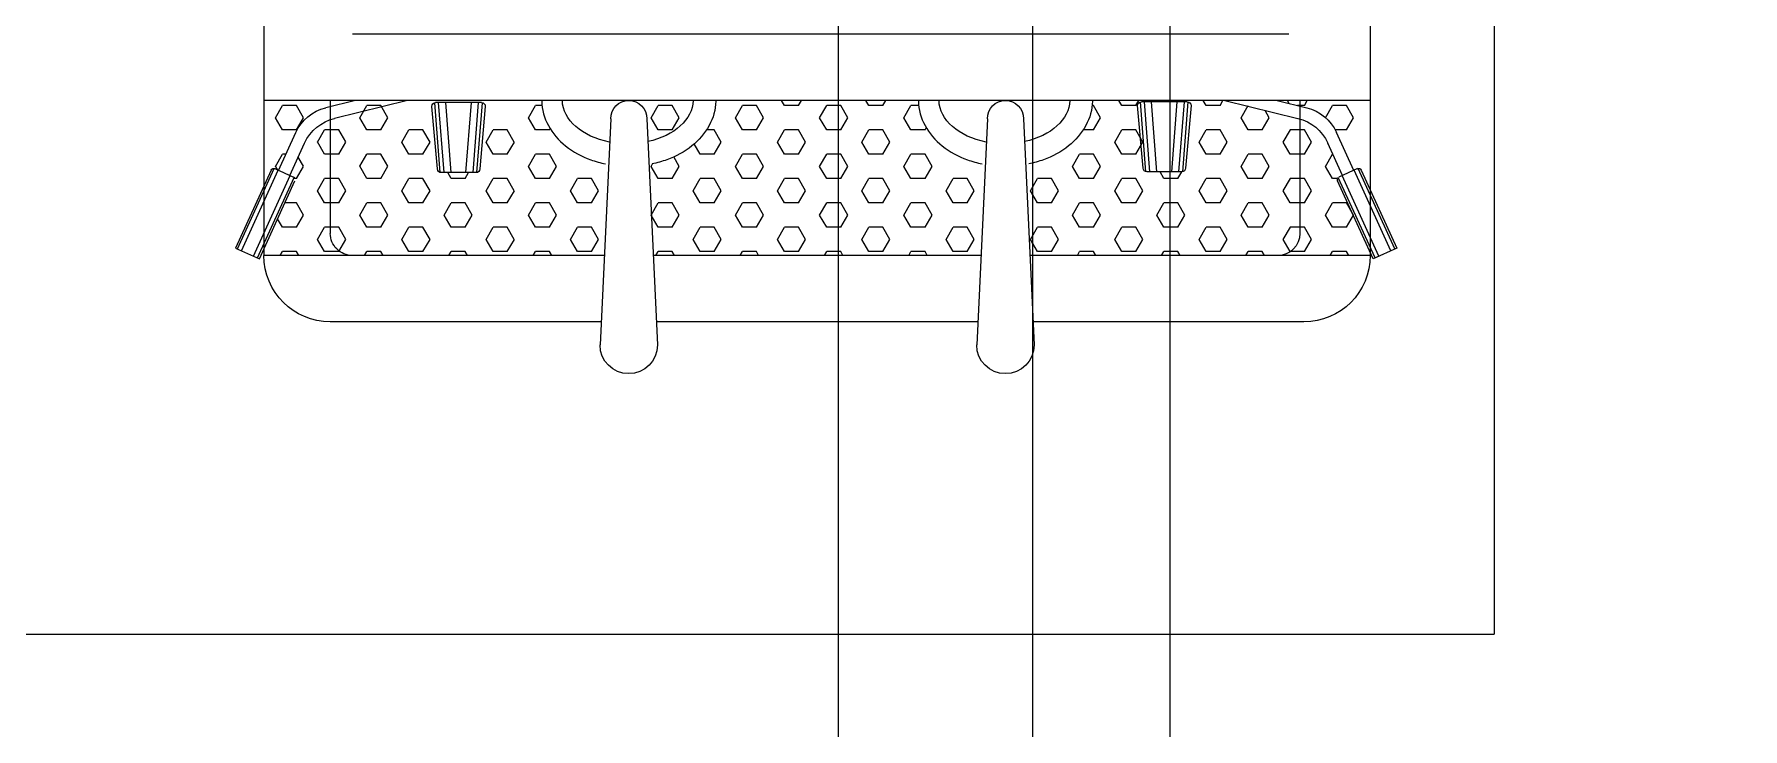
# Model space of a CAD drawing. Header units: millimetres. Extents: x 744843 to 745492, y 2520966 to 2521458.
# Drawn here: x 745403.883 to 745404.655, y 2521105.572 to 2521105.886 of the extents above; entities that cross this region are included whole.
import ezdxf

# ---------------------------------------------------------------- set-up
doc = ezdxf.new("R2010")
doc.units = ezdxf.units.MM
doc.layers.add('A_Ejes', color=8, linetype='Continuous')
doc.layers.add('A_Muebles_Cocina_2a.Etapa', color=230, linetype='Continuous', lineweight=20)
doc.layers.add('A_Muros', color=30, linetype='Continuous', lineweight=20)

# ---------------------------------------------------------------- blocks, each defined once
blk = doc.blocks.new('Cocina_Cafeteria')
at = {"layer": 'A_Muebles_Cocina_2a.Etapa', "color": 8}
for p in [(0, 0.8), (1.42837, 0), (1.42837, 0)]:
    blk.add_line(p, (0, 0), dxfattribs=at)
at = {"layer": 'A_Muebles_Cocina_2a.Etapa'}
for p, q in [((0.05596, 0.63114), (0.05596, 0.17114)), ((0.05596, 0.63114), (0.05596, 0.17114)), ((0.55596, 0.63114), (0.55596, 0.17114)), ((0.55596, 0.63114), (0.55596, 0.17114)), ((0.09273, 0.27114), (0.51596, 0.27114)), ((0.09273, 0.27114), (0.51596, 0.27114)), ((0.05596, 0.24114), (0.55596, 0.24114)), ((0.05596, 0.24114), (0.55596, 0.24114)), ((0.08573, 0.2389), (0.08444, 0.24114)), ((0.08573, 0.2389), (0.08444, 0.24114)), ((0.0981, 0.24114), (0.08469, 0.23787)), ((0.0981, 0.24114), (0.08469, 0.23787)), ((0.0878, 0.24114), (0.0878, 0.18114)), ((0.0878, 0.24114), (0.0878, 0.18114)), ((0.12167, 0.24114), (0.08864, 0.23309)), ((0.12167, 0.24114), (0.08864, 0.23309)), ((0.09261, 0.2398), (0.09338, 0.24114)), ((0.09261, 0.2398), (0.09338, 0.24114)), ((0.12383, 0.2389), (0.12254, 0.24114)), ((0.12383, 0.2389), (0.12254, 0.24114)), ((0.13019, 0.2389), (0.13148, 0.24114)), ((0.13019, 0.2389), (0.13148, 0.24114)), ((0.14072, 0.20897), (0.13822, 0.24051)), ((0.14072, 0.20897), (0.13822, 0.24051)), ((0.13864, 0.24057), (0.15939, 0.24057)), ((0.13864, 0.24057), (0.15939, 0.24057)), ((0.14248, 0.20892), (0.13998, 0.24057)), ((0.14248, 0.20892), (0.13998, 0.24057)), ((0.14568, 0.20892), (0.14318, 0.24057)), ((0.14568, 0.20892), (0.14318, 0.24057)), ((0.15235, 0.20892), (0.15485, 0.24057)), ((0.15235, 0.20892), (0.15485, 0.24057)), ((0.15556, 0.20892), (0.15806, 0.24057)), ((0.15556, 0.20892), (0.15806, 0.24057)), ((0.15732, 0.20892), (0.15982, 0.24051)), ((0.15732, 0.20892), (0.15982, 0.24051)), ((0.16193, 0.2389), (0.16063, 0.24115)), ((0.16193, 0.2389), (0.16063, 0.24115)), ((0.16828, 0.2389), (0.16958, 0.24115)), ((0.16828, 0.2389), (0.16958, 0.24115)), ((0.27622, 0.2389), (0.27493, 0.24114)), ((0.27622, 0.2389), (0.27493, 0.24114)), ((0.28258, 0.2389), (0.28387, 0.24114)), ((0.28258, 0.2389), (0.28387, 0.24114)), ((0.31433, 0.2389), (0.31303, 0.24114)), ((0.31433, 0.2389), (0.31303, 0.24114)), ((0.32068, 0.2389), (0.32198, 0.24114)), ((0.32068, 0.2389), (0.32198, 0.24114)), ((0.45968, 0.20862), (0.45718, 0.24017)), ((0.45968, 0.20862), (0.45718, 0.24017)), ((0.4576, 0.24022), (0.47835, 0.24022)), ((0.4576, 0.24022), (0.47835, 0.24022)), ((0.46143, 0.20857), (0.45893, 0.24022)), ((0.46143, 0.20857), (0.45893, 0.24022)), ((0.46464, 0.20857), (0.46214, 0.24022)), ((0.46464, 0.20857), (0.46214, 0.24022)), ((0.47131, 0.20857), (0.47381, 0.24022)), ((0.47131, 0.20857), (0.47381, 0.24022)), ((0.47452, 0.20857), (0.47702, 0.24022)), ((0.47452, 0.20857), (0.47702, 0.24022)), ((0.47628, 0.20857), (0.47878, 0.24017)), ((0.47628, 0.20857), (0.47878, 0.24017)), ((0.49107, 0.24114), (0.5241, 0.23309)), ((0.49107, 0.24114), (0.5241, 0.23309)), ((0.51464, 0.24114), (0.52805, 0.23787)), ((0.51464, 0.24114), (0.52805, 0.23787)), ((0.52596, 0.24114), (0.52596, 0.18114)), ((0.52596, 0.24114), (0.52596, 0.18114)), ((0.06351, 0.2334), (0.06669, 0.2389)), ((0.06351, 0.2334), (0.06669, 0.2389)), ((0.06668, 0.2279), (0.06351, 0.2334)), ((0.06668, 0.2279), (0.06351, 0.2334)), ((0.06669, 0.2389), (0.07304, 0.2389)), ((0.06669, 0.2389), (0.07304, 0.2389)), ((0.07621, 0.2334), (0.07303, 0.2389)), ((0.07621, 0.2334), (0.07303, 0.2389)), ((0.08574, 0.2389), (0.08889, 0.2389)), ((0.08574, 0.2389), (0.08889, 0.2389)), ((0.10161, 0.2334), (0.10353, 0.23672)), ((0.10161, 0.2334), (0.10353, 0.23672)), ((0.10478, 0.2279), (0.10161, 0.2334)), ((0.10478, 0.2279), (0.10161, 0.2334)), ((0.11431, 0.2334), (0.11113, 0.2389)), ((0.11431, 0.2334), (0.11113, 0.2389)), ((0.11114, 0.2279), (0.11431, 0.2334)), ((0.11114, 0.2279), (0.11431, 0.2334)), ((0.12384, 0.2389), (0.13019, 0.2389)), ((0.12384, 0.2389), (0.13019, 0.2389)), ((0.13694, 0.23887), (0.13944, 0.21062)), ((0.13694, 0.23887), (0.13944, 0.21062)), ((0.1586, 0.21062), (0.1611, 0.23887)), ((0.1586, 0.21062), (0.1611, 0.23887)), ((0.16193, 0.2389), (0.16828, 0.2389)), ((0.16193, 0.2389), (0.16828, 0.2389)), ((0.17781, 0.2334), (0.18098, 0.2389)), ((0.17781, 0.2334), (0.18098, 0.2389)), ((0.18098, 0.2279), (0.17781, 0.2334)), ((0.18098, 0.2279), (0.17781, 0.2334)), ((0.18098, 0.2389), (0.18163, 0.2389)), ((0.18098, 0.2389), (0.18163, 0.2389)), ((0.21266, 0.23296), (0.20786, 0.1307)), ((0.21266, 0.23296), (0.20786, 0.1307)), ((0.22902, 0.23296), (0.23382, 0.1307)), ((0.22902, 0.23296), (0.23382, 0.1307)), ((0.26005, 0.23889), (0.26353, 0.23889)), ((0.26005, 0.23889), (0.26353, 0.23889)), ((0.2667, 0.2334), (0.26353, 0.2389)), ((0.2667, 0.2334), (0.26353, 0.2389)), ((0.26353, 0.2279), (0.2667, 0.2334)), ((0.26353, 0.2279), (0.2667, 0.2334)), ((0.27623, 0.2389), (0.28258, 0.2389)), ((0.27623, 0.2389), (0.28258, 0.2389)), ((0.29211, 0.2334), (0.29528, 0.2389)), ((0.29211, 0.2334), (0.29528, 0.2389)), ((0.29528, 0.2279), (0.29211, 0.2334)), ((0.29528, 0.2279), (0.29211, 0.2334)), ((0.29528, 0.23889), (0.30163, 0.23889)), ((0.29528, 0.23889), (0.30163, 0.23889)), ((0.30481, 0.2334), (0.30163, 0.23889)), ((0.30481, 0.2334), (0.30163, 0.23889)), ((0.30163, 0.2279), (0.30481, 0.2334)), ((0.30163, 0.2279), (0.30481, 0.2334)), ((0.31433, 0.23889), (0.32068, 0.23889)), ((0.31433, 0.23889), (0.32068, 0.23889)), ((0.33021, 0.23339), (0.33339, 0.23889)), ((0.33021, 0.23339), (0.33339, 0.23889)), ((0.33338, 0.22789), (0.33021, 0.23339)), ((0.33338, 0.22789), (0.33021, 0.23339)), ((0.33339, 0.23889), (0.33974, 0.23889)), ((0.33339, 0.23889), (0.33974, 0.23889)), ((0.34291, 0.23339), (0.33973, 0.23889)), ((0.34291, 0.23339), (0.33973, 0.23889)), ((0.33974, 0.22789), (0.34291, 0.23339)), ((0.33974, 0.22789), (0.34291, 0.23339)), ((0.37149, 0.2279), (0.36831, 0.2334)), ((0.37149, 0.2279), (0.36831, 0.2334)), ((0.36832, 0.2334), (0.37149, 0.2389)), ((0.36832, 0.2334), (0.37149, 0.2389)), ((0.37149, 0.2389), (0.37784, 0.2389)), ((0.37149, 0.2389), (0.37784, 0.2389)), ((0.38101, 0.2334), (0.37784, 0.2389)), ((0.38101, 0.2334), (0.37784, 0.2389)), ((0.37784, 0.2279), (0.38102, 0.2334)), ((0.37784, 0.2279), (0.38102, 0.2334)), ((0.38289, 0.23296), (0.37809, 0.1307)), ((0.38289, 0.23296), (0.37809, 0.1307)), ((0.39925, 0.23296), (0.40405, 0.1307)), ((0.39925, 0.23296), (0.40405, 0.1307)), ((0.43028, 0.23891), (0.43327, 0.23891)), ((0.43028, 0.23891), (0.43327, 0.23891)), ((0.43644, 0.23341), (0.43327, 0.23891)), ((0.43644, 0.23341), (0.43327, 0.23891)), ((0.43327, 0.22791), (0.43644, 0.23341)), ((0.43327, 0.22791), (0.43644, 0.23341)), ((0.4559, 0.23852), (0.4584, 0.21027)), ((0.4559, 0.23852), (0.4584, 0.21027)), ((0.47755, 0.21027), (0.48005, 0.23852)), ((0.47755, 0.21027), (0.48005, 0.23852)), ((0.49995, 0.23341), (0.50312, 0.23891)), ((0.49995, 0.23341), (0.50312, 0.23891)), ((0.50312, 0.22791), (0.49995, 0.23341)), ((0.50312, 0.22791), (0.49995, 0.23341)), ((0.50312, 0.23891), (0.50947, 0.23891)), ((0.50312, 0.23891), (0.50947, 0.23891)), ((0.51265, 0.23341), (0.50947, 0.23891)), ((0.51265, 0.23341), (0.50947, 0.23891)), ((0.50947, 0.22792), (0.51265, 0.23341)), ((0.50947, 0.22792), (0.51265, 0.23341)), ((0.54122, 0.22791), (0.53804, 0.23341)), ((0.54122, 0.22791), (0.53804, 0.23341)), ((0.53805, 0.23341), (0.54122, 0.23891)), ((0.53805, 0.23341), (0.54122, 0.23891)), ((0.54122, 0.23891), (0.54757, 0.23891)), ((0.54122, 0.23891), (0.54757, 0.23891)), ((0.55074, 0.23341), (0.54757, 0.23891)), ((0.55074, 0.23341), (0.54757, 0.23891)), ((0.54757, 0.22791), (0.55075, 0.23341)), ((0.54757, 0.22791), (0.55075, 0.23341)), ((0.06341, 0.2096), (0.07123, 0.22674)), ((0.06341, 0.2096), (0.07123, 0.22674)), ((0.06669, 0.2279), (0.0718, 0.2279)), ((0.06669, 0.2279), (0.0718, 0.2279)), ((0.08256, 0.2224), (0.08574, 0.2279)), ((0.08256, 0.2224), (0.08574, 0.2279)), ((0.08574, 0.2279), (0.09209, 0.2279)), ((0.08574, 0.2279), (0.09209, 0.2279)), ((0.09526, 0.2224), (0.09208, 0.2279)), ((0.09526, 0.2224), (0.09208, 0.2279)), ((0.10479, 0.2279), (0.11114, 0.2279)), ((0.10479, 0.2279), (0.11114, 0.2279)), ((0.12066, 0.2224), (0.12384, 0.2279)), ((0.12066, 0.2224), (0.12384, 0.2279)), ((0.12384, 0.2279), (0.13019, 0.2279)), ((0.12384, 0.2279), (0.13019, 0.2279)), ((0.13336, 0.2224), (0.13018, 0.2279)), ((0.13336, 0.2224), (0.13018, 0.2279)), ((0.15876, 0.2224), (0.16193, 0.2279)), ((0.15876, 0.2224), (0.16193, 0.2279)), ((0.16193, 0.2279), (0.16828, 0.2279)), ((0.16193, 0.2279), (0.16828, 0.2279)), ((0.17146, 0.2224), (0.16828, 0.2279)), ((0.17146, 0.2224), (0.16828, 0.2279)), ((0.18098, 0.2279), (0.18569, 0.2279)), ((0.18098, 0.2279), (0.18569, 0.2279)), ((0.25718, 0.2279), (0.25661, 0.22888)), ((0.25718, 0.2279), (0.25661, 0.22888)), ((0.25718, 0.2279), (0.26353, 0.2279)), ((0.25718, 0.2279), (0.26353, 0.2279)), ((0.27306, 0.2224), (0.27623, 0.2279)), ((0.27306, 0.2224), (0.27623, 0.2279)), ((0.27623, 0.2279), (0.28258, 0.2279)), ((0.27623, 0.2279), (0.28258, 0.2279)), ((0.28575, 0.2224), (0.28258, 0.2279)), ((0.28575, 0.2224), (0.28258, 0.2279)), ((0.29528, 0.22789), (0.30163, 0.22789)), ((0.29528, 0.22789), (0.30163, 0.22789)), ((0.31116, 0.2224), (0.31434, 0.2279)), ((0.31116, 0.2224), (0.31434, 0.2279)), ((0.31434, 0.22789), (0.32069, 0.22789)), ((0.31434, 0.22789), (0.32069, 0.22789)), ((0.32386, 0.2224), (0.32068, 0.2279)), ((0.32386, 0.2224), (0.32068, 0.2279)), ((0.33339, 0.22789), (0.33974, 0.22789)), ((0.33339, 0.22789), (0.33974, 0.22789)), ((0.34927, 0.2224), (0.35244, 0.2279)), ((0.34927, 0.2224), (0.35244, 0.2279)), ((0.35244, 0.22789), (0.35592, 0.22789)), ((0.35244, 0.22789), (0.35592, 0.22789)), ((0.37149, 0.2279), (0.37784, 0.2279)), ((0.37149, 0.2279), (0.37784, 0.2279)), ((0.42692, 0.22791), (0.42659, 0.22848)), ((0.42692, 0.22791), (0.42659, 0.22848)), ((0.42692, 0.22791), (0.43327, 0.22791)), ((0.42692, 0.22791), (0.43327, 0.22791)), ((0.4428, 0.22241), (0.44597, 0.22791)), ((0.4428, 0.22241), (0.44597, 0.22791)), ((0.44597, 0.22791), (0.45232, 0.22791)), ((0.44597, 0.22791), (0.45232, 0.22791)), ((0.45549, 0.22241), (0.45232, 0.22791)), ((0.45549, 0.22241), (0.45232, 0.22791)), ((0.4809, 0.22241), (0.48407, 0.22791)), ((0.4809, 0.22241), (0.48407, 0.22791)), ((0.48407, 0.22791), (0.49042, 0.22791)), ((0.48407, 0.22791), (0.49042, 0.22791)), ((0.49359, 0.22241), (0.49042, 0.22791)), ((0.49359, 0.22241), (0.49042, 0.22791)), ((0.50312, 0.22791), (0.50947, 0.22791)), ((0.50312, 0.22791), (0.50947, 0.22791)), ((0.519, 0.22242), (0.52217, 0.22792)), ((0.519, 0.22242), (0.52217, 0.22792)), ((0.52217, 0.22791), (0.52852, 0.22791)), ((0.52217, 0.22791), (0.52852, 0.22791)), ((0.5317, 0.22241), (0.52852, 0.22791)), ((0.5317, 0.22241), (0.52852, 0.22791)), ((0.54122, 0.22791), (0.54757, 0.22791)), ((0.54122, 0.22791), (0.54757, 0.22791)), ((0.54933, 0.2096), (0.54151, 0.22674)), ((0.54933, 0.2096), (0.54151, 0.22674)), ((0.0685, 0.20728), (0.07519, 0.22195)), ((0.0685, 0.20728), (0.07519, 0.22195)), ((0.07621, 0.2114), (0.07303, 0.2169)), ((0.07621, 0.2114), (0.07303, 0.2169)), ((0.08573, 0.2169), (0.08256, 0.2224)), ((0.08573, 0.2169), (0.08256, 0.2224)), ((0.08574, 0.2169), (0.09209, 0.2169)), ((0.08574, 0.2169), (0.09209, 0.2169)), ((0.09209, 0.2169), (0.09526, 0.2224)), ((0.09209, 0.2169), (0.09526, 0.2224)), ((0.10161, 0.2114), (0.10479, 0.2169)), ((0.10161, 0.2114), (0.10479, 0.2169)), ((0.10479, 0.2169), (0.11114, 0.2169)), ((0.10479, 0.2169), (0.11114, 0.2169)), ((0.11431, 0.2114), (0.11113, 0.2169)), ((0.11431, 0.2114), (0.11113, 0.2169)), ((0.12383, 0.2169), (0.12066, 0.2224)), ((0.12383, 0.2169), (0.12066, 0.2224)), ((0.12384, 0.2169), (0.13019, 0.2169)), ((0.12384, 0.2169), (0.13019, 0.2169)), ((0.13019, 0.2169), (0.13336, 0.2224)), ((0.13019, 0.2169), (0.13336, 0.2224)), ((0.16193, 0.2169), (0.15876, 0.2224)), ((0.16193, 0.2169), (0.15876, 0.2224)), ((0.16193, 0.2169), (0.16828, 0.2169)), ((0.16193, 0.2169), (0.16828, 0.2169)), ((0.16828, 0.2169), (0.17146, 0.2224)), ((0.16828, 0.2169), (0.17146, 0.2224)), ((0.17781, 0.2114), (0.18098, 0.2169)), ((0.17781, 0.2114), (0.18098, 0.2169)), ((0.18099, 0.2169), (0.18734, 0.2169)), ((0.18099, 0.2169), (0.18734, 0.2169)), ((0.19051, 0.2114), (0.18733, 0.2169)), ((0.19051, 0.2114), (0.18733, 0.2169)), ((0.25401, 0.2114), (0.25719, 0.2169)), ((0.25401, 0.2114), (0.25719, 0.2169)), ((0.25718, 0.2169), (0.26353, 0.2169)), ((0.25718, 0.2169), (0.26353, 0.2169)), ((0.26671, 0.2114), (0.26353, 0.2169)), ((0.26671, 0.2114), (0.26353, 0.2169)), ((0.27623, 0.2169), (0.27305, 0.2224)), ((0.27623, 0.2169), (0.27305, 0.2224)), ((0.27623, 0.2169), (0.28258, 0.2169)), ((0.27623, 0.2169), (0.28258, 0.2169)), ((0.28258, 0.2169), (0.28576, 0.2224)), ((0.28258, 0.2169), (0.28576, 0.2224)), ((0.29211, 0.2114), (0.29528, 0.2169)), ((0.29211, 0.2114), (0.29528, 0.2169)), ((0.29528, 0.2169), (0.30163, 0.2169)), ((0.29528, 0.2169), (0.30163, 0.2169)), ((0.30481, 0.2114), (0.30163, 0.2169)), ((0.30481, 0.2114), (0.30163, 0.2169)), ((0.31433, 0.2169), (0.31116, 0.2224)), ((0.31433, 0.2169), (0.31116, 0.2224)), ((0.31434, 0.2169), (0.32069, 0.2169)), ((0.31434, 0.2169), (0.32069, 0.2169)), ((0.32069, 0.2169), (0.32386, 0.2224)), ((0.32069, 0.2169), (0.32386, 0.2224)), ((0.33021, 0.2114), (0.33339, 0.2169)), ((0.33021, 0.2114), (0.33339, 0.2169)), ((0.33339, 0.21689), (0.33974, 0.21689)), ((0.33339, 0.21689), (0.33974, 0.21689)), ((0.34291, 0.2114), (0.33973, 0.21689)), ((0.34291, 0.2114), (0.33973, 0.21689)), ((0.35244, 0.2169), (0.34926, 0.2224)), ((0.35244, 0.2169), (0.34926, 0.2224)), ((0.35244, 0.2169), (0.35879, 0.2169)), ((0.35244, 0.2169), (0.35879, 0.2169)), ((0.35879, 0.2169), (0.36148, 0.22156)), ((0.35879, 0.2169), (0.36148, 0.22156)), ((0.42374, 0.21141), (0.42692, 0.21691)), ((0.42374, 0.21141), (0.42692, 0.21691)), ((0.42692, 0.21691), (0.43327, 0.21691)), ((0.42692, 0.21691), (0.43327, 0.21691)), ((0.43644, 0.21141), (0.43327, 0.21691)), ((0.43644, 0.21141), (0.43327, 0.21691)), ((0.44597, 0.21691), (0.44279, 0.22241)), ((0.44597, 0.21691), (0.44279, 0.22241)), ((0.44597, 0.21691), (0.45232, 0.21691)), ((0.44597, 0.21691), (0.45232, 0.21691)), ((0.45232, 0.21692), (0.4555, 0.22241)), ((0.45232, 0.21692), (0.4555, 0.22241)), ((0.48407, 0.21691), (0.48089, 0.22241)), ((0.48407, 0.21691), (0.48089, 0.22241)), ((0.48407, 0.21691), (0.49042, 0.21691)), ((0.48407, 0.21691), (0.49042, 0.21691)), ((0.49042, 0.21692), (0.4936, 0.22241)), ((0.49042, 0.21692), (0.4936, 0.22241)), ((0.49995, 0.21142), (0.50312, 0.21692)), ((0.49995, 0.21142), (0.50312, 0.21692)), ((0.50312, 0.21691), (0.50947, 0.21691)), ((0.50312, 0.21691), (0.50947, 0.21691)), ((0.51265, 0.21142), (0.50947, 0.21692)), ((0.51265, 0.21142), (0.50947, 0.21692)), ((0.52217, 0.21692), (0.519, 0.22241)), ((0.52217, 0.21692), (0.519, 0.22241)), ((0.52217, 0.21691), (0.52852, 0.21691)), ((0.52217, 0.21691), (0.52852, 0.21691)), ((0.52852, 0.21692), (0.5317, 0.22242)), ((0.52852, 0.21692), (0.5317, 0.22242)), ((0.54424, 0.20728), (0.53755, 0.22195)), ((0.54424, 0.20728), (0.53755, 0.22195)), ((0.54599, 0.21691), (0.54757, 0.21691)), ((0.54599, 0.21691), (0.54757, 0.21691)), ((0.55074, 0.21141), (0.54757, 0.21691)), ((0.55074, 0.21141), (0.54757, 0.21691)), ((0.06004, 0.20973), (0.04397, 0.1745)), ((0.06004, 0.20973), (0.04397, 0.1745)), ((0.04488, 0.17409), (0.06147, 0.21045)), ((0.04488, 0.17409), (0.06147, 0.21045)), ((0.04667, 0.17328), (0.06326, 0.20967)), ((0.04667, 0.17328), (0.06326, 0.20967)), ((0.06173, 0.21037), (0.07016, 0.20653)), ((0.06173, 0.21037), (0.07016, 0.20653)), ((0.07304, 0.2059), (0.07621, 0.2114)), ((0.07304, 0.2059), (0.07621, 0.2114)), ((0.10478, 0.2059), (0.10161, 0.2114)), ((0.10478, 0.2059), (0.10161, 0.2114)), ((0.11114, 0.2059), (0.11431, 0.2114)), ((0.11114, 0.2059), (0.11431, 0.2114)), ((0.14288, 0.2059), (0.14114, 0.20892)), ((0.14114, 0.20892), (0.15689, 0.20892)), ((0.14288, 0.2059), (0.14114, 0.20892)), ((0.14114, 0.20892), (0.15689, 0.20892)), ((0.14924, 0.2059), (0.15098, 0.20892)), ((0.14924, 0.2059), (0.15098, 0.20892)), ((0.18098, 0.2059), (0.17781, 0.2114)), ((0.18098, 0.2059), (0.17781, 0.2114)), ((0.18734, 0.2059), (0.19051, 0.2114)), ((0.18734, 0.2059), (0.19051, 0.2114)), ((0.25718, 0.2059), (0.25401, 0.2114)), ((0.25718, 0.2059), (0.25401, 0.2114)), ((0.26354, 0.2059), (0.26671, 0.2114)), ((0.26354, 0.2059), (0.26671, 0.2114)), ((0.29528, 0.2059), (0.29211, 0.2114)), ((0.29528, 0.2059), (0.29211, 0.2114)), ((0.30163, 0.2059), (0.30481, 0.2114)), ((0.30163, 0.2059), (0.30481, 0.2114)), ((0.33338, 0.2059), (0.33021, 0.2114)), ((0.33338, 0.2059), (0.33021, 0.2114)), ((0.33974, 0.2059), (0.34291, 0.2114)), ((0.33974, 0.2059), (0.34291, 0.2114)), ((0.37149, 0.20589), (0.36831, 0.21139)), ((0.37149, 0.20589), (0.36831, 0.21139)), ((0.36832, 0.2114), (0.37078, 0.21566)), ((0.36832, 0.2114), (0.37078, 0.21566)), ((0.37784, 0.2059), (0.38102, 0.2114)), ((0.37784, 0.2059), (0.38102, 0.2114)), ((0.38101, 0.21139), (0.38035, 0.21255)), ((0.38101, 0.21139), (0.38035, 0.21255)), ((0.42692, 0.20591), (0.42374, 0.21141)), ((0.42692, 0.20591), (0.42374, 0.21141)), ((0.43327, 0.20591), (0.43644, 0.21141)), ((0.43327, 0.20591), (0.43644, 0.21141)), ((0.4601, 0.20857), (0.47585, 0.20857)), ((0.4601, 0.20857), (0.47585, 0.20857)), ((0.46502, 0.20591), (0.46348, 0.20857)), ((0.46502, 0.20591), (0.46348, 0.20857)), ((0.47137, 0.20591), (0.4729, 0.20857)), ((0.47137, 0.20591), (0.4729, 0.20857)), ((0.50312, 0.20592), (0.49995, 0.21142)), ((0.50312, 0.20592), (0.49995, 0.21142)), ((0.50947, 0.20592), (0.51265, 0.21142)), ((0.50947, 0.20592), (0.51265, 0.21142)), ((0.54122, 0.20591), (0.53804, 0.21141)), ((0.54122, 0.20591), (0.53804, 0.21141)), ((0.53805, 0.21142), (0.54046, 0.21559)), ((0.53805, 0.21142), (0.54046, 0.21559)), ((0.55101, 0.21037), (0.54259, 0.20653)), ((0.55101, 0.21037), (0.54259, 0.20653)), ((0.56607, 0.17328), (0.54948, 0.20967)), ((0.56607, 0.17328), (0.54948, 0.20967)), ((0.54959, 0.20942), (0.55075, 0.21142)), ((0.54959, 0.20942), (0.55075, 0.21142)), ((0.56786, 0.17409), (0.55127, 0.21045)), ((0.56786, 0.17409), (0.55127, 0.21045)), ((0.5527, 0.20973), (0.56877, 0.1745)), ((0.5527, 0.20973), (0.56877, 0.1745)), ((0.05203, 0.17083), (0.06862, 0.20722)), ((0.05203, 0.17083), (0.06862, 0.20722)), ((0.05381, 0.17002), (0.0704, 0.20638)), ((0.05381, 0.17002), (0.0704, 0.20638)), ((0.05472, 0.1696), (0.07079, 0.20483)), ((0.05472, 0.1696), (0.07079, 0.20483)), ((0.07078, 0.2059), (0.07304, 0.2059)), ((0.07078, 0.2059), (0.07304, 0.2059)), ((0.08256, 0.2004), (0.08574, 0.2059)), ((0.08256, 0.2004), (0.08574, 0.2059)), ((0.08574, 0.2059), (0.09209, 0.2059)), ((0.08574, 0.2059), (0.09209, 0.2059)), ((0.09526, 0.2004), (0.09208, 0.2059)), ((0.09526, 0.2004), (0.09208, 0.2059)), ((0.10479, 0.2059), (0.11114, 0.2059)), ((0.10479, 0.2059), (0.11114, 0.2059)), ((0.12066, 0.2004), (0.12384, 0.2059)), ((0.12066, 0.2004), (0.12384, 0.2059)), ((0.12384, 0.2059), (0.13019, 0.2059)), ((0.12384, 0.2059), (0.13019, 0.2059)), ((0.13336, 0.2004), (0.13018, 0.2059)), ((0.13336, 0.2004), (0.13018, 0.2059)), ((0.14289, 0.2059), (0.14924, 0.2059)), ((0.14289, 0.2059), (0.14924, 0.2059)), ((0.15876, 0.2004), (0.16194, 0.2059)), ((0.15876, 0.2004), (0.16194, 0.2059)), ((0.16194, 0.2059), (0.16829, 0.2059)), ((0.16194, 0.2059), (0.16829, 0.2059)), ((0.17146, 0.2004), (0.16828, 0.2059)), ((0.17146, 0.2004), (0.16828, 0.2059)), ((0.18099, 0.2059), (0.18734, 0.2059)), ((0.18099, 0.2059), (0.18734, 0.2059)), ((0.19686, 0.2004), (0.20004, 0.2059)), ((0.19686, 0.2004), (0.20004, 0.2059)), ((0.20004, 0.2059), (0.20639, 0.2059)), ((0.20004, 0.2059), (0.20639, 0.2059)), ((0.20956, 0.2004), (0.20638, 0.2059)), ((0.20956, 0.2004), (0.20638, 0.2059)), ((0.23496, 0.2004), (0.23814, 0.2059)), ((0.23496, 0.2004), (0.23814, 0.2059)), ((0.23814, 0.2059), (0.24449, 0.2059)), ((0.23814, 0.2059), (0.24449, 0.2059)), ((0.24766, 0.2004), (0.24448, 0.2059)), ((0.24766, 0.2004), (0.24448, 0.2059)), ((0.25719, 0.2059), (0.26354, 0.2059)), ((0.25719, 0.2059), (0.26354, 0.2059)), ((0.27306, 0.2004), (0.27623, 0.2059)), ((0.27306, 0.2004), (0.27623, 0.2059)), ((0.27623, 0.2059), (0.28258, 0.2059)), ((0.27623, 0.2059), (0.28258, 0.2059)), ((0.28576, 0.2004), (0.28258, 0.2059)), ((0.28576, 0.2004), (0.28258, 0.2059)), ((0.29528, 0.2059), (0.30163, 0.2059)), ((0.29528, 0.2059), (0.30163, 0.2059)), ((0.31116, 0.2004), (0.31434, 0.2059)), ((0.31116, 0.2004), (0.31434, 0.2059)), ((0.31434, 0.2059), (0.32069, 0.2059)), ((0.31434, 0.2059), (0.32069, 0.2059)), ((0.32386, 0.2004), (0.32069, 0.2059)), ((0.32386, 0.2004), (0.32069, 0.2059)), ((0.33339, 0.20589), (0.33974, 0.20589)), ((0.33339, 0.20589), (0.33974, 0.20589)), ((0.34927, 0.2004), (0.35244, 0.2059)), ((0.34927, 0.2004), (0.35244, 0.2059)), ((0.35244, 0.2059), (0.35879, 0.2059)), ((0.35244, 0.2059), (0.35879, 0.2059)), ((0.36197, 0.2004), (0.35879, 0.2059)), ((0.36197, 0.2004), (0.35879, 0.2059)), ((0.37149, 0.20589), (0.37784, 0.20589)), ((0.37149, 0.20589), (0.37784, 0.20589)), ((0.40469, 0.20042), (0.40787, 0.20591)), ((0.40469, 0.20042), (0.40787, 0.20591)), ((0.40787, 0.20591), (0.41422, 0.20591)), ((0.40787, 0.20591), (0.41422, 0.20591)), ((0.41739, 0.20041), (0.41422, 0.20591)), ((0.41739, 0.20041), (0.41422, 0.20591)), ((0.42692, 0.20591), (0.43327, 0.20591)), ((0.42692, 0.20591), (0.43327, 0.20591)), ((0.4428, 0.20042), (0.44597, 0.20592)), ((0.4428, 0.20042), (0.44597, 0.20592)), ((0.44597, 0.20591), (0.45232, 0.20591)), ((0.44597, 0.20591), (0.45232, 0.20591)), ((0.45549, 0.20042), (0.45232, 0.20591)), ((0.45549, 0.20042), (0.45232, 0.20591)), ((0.46502, 0.20591), (0.47137, 0.20591)), ((0.46502, 0.20591), (0.47137, 0.20591)), ((0.4809, 0.20042), (0.48407, 0.20592)), ((0.4809, 0.20042), (0.48407, 0.20592)), ((0.48407, 0.20591), (0.49042, 0.20591)), ((0.48407, 0.20591), (0.49042, 0.20591)), ((0.49359, 0.20042), (0.49042, 0.20591)), ((0.49359, 0.20042), (0.49042, 0.20591)), ((0.50312, 0.20592), (0.50947, 0.20592)), ((0.50312, 0.20592), (0.50947, 0.20592)), ((0.519, 0.20042), (0.52217, 0.20592)), ((0.519, 0.20042), (0.52217, 0.20592)), ((0.52217, 0.20592), (0.52852, 0.20592)), ((0.52217, 0.20592), (0.52852, 0.20592)), ((0.5317, 0.20042), (0.52852, 0.20592)), ((0.5317, 0.20042), (0.52852, 0.20592)), ((0.54122, 0.20591), (0.54196, 0.20591)), ((0.54122, 0.20591), (0.54196, 0.20591)), ((0.55802, 0.1696), (0.54195, 0.20483)), ((0.55802, 0.1696), (0.54195, 0.20483)), ((0.55893, 0.17002), (0.54234, 0.20638)), ((0.55893, 0.17002), (0.54234, 0.20638)), ((0.56071, 0.17083), (0.54412, 0.20722)), ((0.56071, 0.17083), (0.54412, 0.20722)), ((0.06351, 0.18941), (0.06669, 0.1949)), ((0.06351, 0.18941), (0.06669, 0.1949)), ((0.06669, 0.1949), (0.07304, 0.1949)), ((0.06669, 0.1949), (0.07304, 0.1949)), ((0.07621, 0.1894), (0.07303, 0.1949)), ((0.07621, 0.1894), (0.07303, 0.1949)), ((0.08573, 0.1949), (0.08256, 0.2004)), ((0.08573, 0.1949), (0.08256, 0.2004)), ((0.08574, 0.1949), (0.09209, 0.1949)), ((0.08574, 0.1949), (0.09209, 0.1949)), ((0.09209, 0.1949), (0.09526, 0.2004)), ((0.09209, 0.1949), (0.09526, 0.2004)), ((0.10161, 0.18941), (0.10479, 0.1949)), ((0.10161, 0.18941), (0.10479, 0.1949)), ((0.10479, 0.1949), (0.11114, 0.1949)), ((0.10479, 0.1949), (0.11114, 0.1949)), ((0.11431, 0.1894), (0.11113, 0.1949)), ((0.11431, 0.1894), (0.11113, 0.1949)), ((0.12383, 0.1949), (0.12066, 0.2004)), ((0.12383, 0.1949), (0.12066, 0.2004)), ((0.12384, 0.1949), (0.13019, 0.1949)), ((0.12384, 0.1949), (0.13019, 0.1949)), ((0.13019, 0.1949), (0.13336, 0.2004)), ((0.13019, 0.1949), (0.13336, 0.2004)), ((0.13971, 0.18941), (0.14289, 0.1949)), ((0.13971, 0.18941), (0.14289, 0.1949)), ((0.14289, 0.1949), (0.14924, 0.1949)), ((0.14289, 0.1949), (0.14924, 0.1949)), ((0.15241, 0.1894), (0.14923, 0.1949)), ((0.15241, 0.1894), (0.14923, 0.1949)), ((0.16193, 0.1949), (0.15876, 0.2004)), ((0.16193, 0.1949), (0.15876, 0.2004)), ((0.16194, 0.1949), (0.16829, 0.1949)), ((0.16194, 0.1949), (0.16829, 0.1949)), ((0.16829, 0.1949), (0.17146, 0.2004)), ((0.16829, 0.1949), (0.17146, 0.2004)), ((0.17781, 0.18941), (0.18099, 0.1949)), ((0.17781, 0.18941), (0.18099, 0.1949)), ((0.18099, 0.1949), (0.18734, 0.1949)), ((0.18099, 0.1949), (0.18734, 0.1949)), ((0.19051, 0.1894), (0.18733, 0.1949)), ((0.19051, 0.1894), (0.18733, 0.1949)), ((0.20003, 0.1949), (0.19686, 0.2004)), ((0.20003, 0.1949), (0.19686, 0.2004)), ((0.20004, 0.1949), (0.20639, 0.1949)), ((0.20004, 0.1949), (0.20639, 0.1949)), ((0.20639, 0.1949), (0.20956, 0.2004)), ((0.20639, 0.1949), (0.20956, 0.2004)), ((0.23813, 0.1949), (0.23496, 0.2004)), ((0.23813, 0.1949), (0.23496, 0.2004)), ((0.23814, 0.1949), (0.24449, 0.1949)), ((0.23814, 0.1949), (0.24449, 0.1949)), ((0.24449, 0.1949), (0.24766, 0.2004)), ((0.24449, 0.1949), (0.24766, 0.2004)), ((0.25401, 0.18941), (0.25719, 0.1949)), ((0.25401, 0.18941), (0.25719, 0.1949)), ((0.25719, 0.1949), (0.26354, 0.1949)), ((0.25719, 0.1949), (0.26354, 0.1949)), ((0.26671, 0.1894), (0.26353, 0.1949)), ((0.26671, 0.1894), (0.26353, 0.1949)), ((0.27623, 0.1949), (0.27306, 0.2004)), ((0.27623, 0.1949), (0.27306, 0.2004)), ((0.27623, 0.1949), (0.28258, 0.1949)), ((0.27623, 0.1949), (0.28258, 0.1949)), ((0.28258, 0.1949), (0.28576, 0.2004)), ((0.28258, 0.1949), (0.28576, 0.2004)), ((0.29211, 0.1894), (0.29528, 0.1949)), ((0.29211, 0.1894), (0.29528, 0.1949)), ((0.29528, 0.1949), (0.30163, 0.1949)), ((0.29528, 0.1949), (0.30163, 0.1949)), ((0.30481, 0.1894), (0.30163, 0.1949)), ((0.30481, 0.1894), (0.30163, 0.1949)), ((0.31434, 0.1949), (0.31116, 0.2004)), ((0.31434, 0.1949), (0.31116, 0.2004)), ((0.31434, 0.1949), (0.32069, 0.1949)), ((0.31434, 0.1949), (0.32069, 0.1949)), ((0.32069, 0.1949), (0.32386, 0.2004)), ((0.32069, 0.1949), (0.32386, 0.2004)), ((0.33021, 0.1894), (0.33339, 0.1949)), ((0.33021, 0.1894), (0.33339, 0.1949)), ((0.33339, 0.1949), (0.33974, 0.1949)), ((0.33339, 0.1949), (0.33974, 0.1949)), ((0.34291, 0.1894), (0.33973, 0.1949)), ((0.34291, 0.1894), (0.33973, 0.1949)), ((0.35244, 0.1949), (0.34927, 0.2004)), ((0.35244, 0.1949), (0.34927, 0.2004)), ((0.35244, 0.1949), (0.35879, 0.1949)), ((0.35244, 0.1949), (0.35879, 0.1949)), ((0.35879, 0.1949), (0.36197, 0.2004)), ((0.35879, 0.1949), (0.36197, 0.2004)), ((0.36832, 0.1894), (0.37149, 0.1949)), ((0.36832, 0.1894), (0.37149, 0.1949)), ((0.37149, 0.19489), (0.37784, 0.19489)), ((0.37149, 0.19489), (0.37784, 0.19489)), ((0.38101, 0.1894), (0.37784, 0.1949)), ((0.38101, 0.1894), (0.37784, 0.1949)), ((0.40787, 0.19491), (0.40469, 0.20041)), ((0.40787, 0.19491), (0.40469, 0.20041)), ((0.40787, 0.19491), (0.41422, 0.19491)), ((0.40787, 0.19491), (0.41422, 0.19491)), ((0.41422, 0.19492), (0.41739, 0.20042)), ((0.41422, 0.19492), (0.41739, 0.20042)), ((0.42374, 0.18942), (0.42692, 0.19492)), ((0.42374, 0.18942), (0.42692, 0.19492)), ((0.42692, 0.19491), (0.43327, 0.19491)), ((0.42692, 0.19491), (0.43327, 0.19491)), ((0.43644, 0.18942), (0.43327, 0.19491)), ((0.43644, 0.18942), (0.43327, 0.19491)), ((0.44597, 0.19492), (0.44279, 0.20042)), ((0.44597, 0.19492), (0.44279, 0.20042)), ((0.44597, 0.19491), (0.45232, 0.19491)), ((0.44597, 0.19491), (0.45232, 0.19491)), ((0.45232, 0.19492), (0.4555, 0.20042)), ((0.45232, 0.19492), (0.4555, 0.20042)), ((0.46184, 0.18942), (0.46502, 0.19492)), ((0.46184, 0.18942), (0.46502, 0.19492)), ((0.46502, 0.19491), (0.47137, 0.19491)), ((0.46502, 0.19491), (0.47137, 0.19491)), ((0.47454, 0.18942), (0.47137, 0.19491)), ((0.47454, 0.18942), (0.47137, 0.19491)), ((0.48407, 0.19492), (0.48089, 0.20042)), ((0.48407, 0.19492), (0.48089, 0.20042)), ((0.48407, 0.19491), (0.49042, 0.19491)), ((0.48407, 0.19491), (0.49042, 0.19491)), ((0.49042, 0.19492), (0.4936, 0.20042)), ((0.49042, 0.19492), (0.4936, 0.20042)), ((0.49995, 0.18942), (0.50312, 0.19492)), ((0.49995, 0.18942), (0.50312, 0.19492)), ((0.50312, 0.19492), (0.50947, 0.19492)), ((0.50312, 0.19492), (0.50947, 0.19492)), ((0.51265, 0.18942), (0.50947, 0.19492)), ((0.51265, 0.18942), (0.50947, 0.19492)), ((0.52217, 0.19492), (0.519, 0.20042)), ((0.52217, 0.19492), (0.519, 0.20042)), ((0.52217, 0.19492), (0.52852, 0.19492)), ((0.52217, 0.19492), (0.52852, 0.19492)), ((0.52852, 0.19492), (0.5317, 0.20042)), ((0.52852, 0.19492), (0.5317, 0.20042)), ((0.53805, 0.18942), (0.54122, 0.19492)), ((0.53805, 0.18942), (0.54122, 0.19492)), ((0.54122, 0.19491), (0.54648, 0.19491)), ((0.54122, 0.19491), (0.54648, 0.19491)), ((0.54757, 0.19491), (0.54757, 0.19491)), ((0.54757, 0.19491), (0.54757, 0.19491)), ((0.06668, 0.1839), (0.06351, 0.1894)), ((0.06668, 0.1839), (0.06351, 0.1894)), ((0.07304, 0.18391), (0.07621, 0.18941)), ((0.07304, 0.18391), (0.07621, 0.18941)), ((0.10478, 0.1839), (0.10161, 0.1894)), ((0.10478, 0.1839), (0.10161, 0.1894)), ((0.11114, 0.18391), (0.11431, 0.18941)), ((0.11114, 0.18391), (0.11431, 0.18941)), ((0.14288, 0.1839), (0.13971, 0.1894)), ((0.14288, 0.1839), (0.13971, 0.1894)), ((0.14924, 0.18391), (0.15241, 0.18941)), ((0.14924, 0.18391), (0.15241, 0.18941)), ((0.18098, 0.1839), (0.17781, 0.1894)), ((0.18098, 0.1839), (0.17781, 0.1894)), ((0.18734, 0.18391), (0.19051, 0.18941)), ((0.18734, 0.18391), (0.19051, 0.18941)), ((0.25718, 0.1839), (0.25401, 0.1894)), ((0.25718, 0.1839), (0.25401, 0.1894)), ((0.26354, 0.18391), (0.26671, 0.18941)), ((0.26354, 0.18391), (0.26671, 0.18941)), ((0.29528, 0.1839), (0.29211, 0.1894)), ((0.29528, 0.1839), (0.29211, 0.1894)), ((0.30163, 0.1839), (0.30481, 0.1894)), ((0.30163, 0.1839), (0.30481, 0.1894)), ((0.33338, 0.1839), (0.33021, 0.1894)), ((0.33338, 0.1839), (0.33021, 0.1894)), ((0.33974, 0.1839), (0.34291, 0.1894)), ((0.33974, 0.1839), (0.34291, 0.1894)), ((0.37149, 0.1839), (0.36831, 0.1894)), ((0.37149, 0.1839), (0.36831, 0.1894)), ((0.37784, 0.1839), (0.38102, 0.1894)), ((0.37784, 0.1839), (0.38102, 0.1894)), ((0.42692, 0.18392), (0.42374, 0.18942)), ((0.42692, 0.18392), (0.42374, 0.18942)), ((0.43327, 0.18392), (0.43644, 0.18942)), ((0.43327, 0.18392), (0.43644, 0.18942)), ((0.46502, 0.18392), (0.46184, 0.18942)), ((0.46502, 0.18392), (0.46184, 0.18942)), ((0.47137, 0.18392), (0.47454, 0.18942)), ((0.47137, 0.18392), (0.47454, 0.18942)), ((0.50312, 0.18392), (0.49995, 0.18942)), ((0.50312, 0.18392), (0.49995, 0.18942)), ((0.50947, 0.18392), (0.51265, 0.18942)), ((0.50947, 0.18392), (0.51265, 0.18942)), ((0.54122, 0.18392), (0.53804, 0.18942)), ((0.54122, 0.18392), (0.53804, 0.18942)), ((0.54757, 0.18392), (0.54976, 0.18771)), ((0.54757, 0.18392), (0.54976, 0.18771)), ((0.06669, 0.1839), (0.07304, 0.1839)), ((0.06669, 0.1839), (0.07304, 0.1839)), ((0.08256, 0.17841), (0.08574, 0.18391)), ((0.08256, 0.17841), (0.08574, 0.18391)), ((0.08573, 0.17291), (0.08256, 0.1784)), ((0.08573, 0.17291), (0.08256, 0.1784)), ((0.08574, 0.1839), (0.09209, 0.1839)), ((0.08574, 0.1839), (0.09209, 0.1839)), ((0.09526, 0.1784), (0.09208, 0.1839)), ((0.09526, 0.1784), (0.09208, 0.1839)), ((0.09209, 0.17291), (0.09526, 0.17841)), ((0.09209, 0.17291), (0.09526, 0.17841)), ((0.10479, 0.1839), (0.11114, 0.1839)), ((0.10479, 0.1839), (0.11114, 0.1839)), ((0.12066, 0.17841), (0.12384, 0.18391)), ((0.12066, 0.17841), (0.12384, 0.18391)), ((0.12383, 0.17291), (0.12066, 0.1784)), ((0.12383, 0.17291), (0.12066, 0.1784)), ((0.12384, 0.1839), (0.13019, 0.1839)), ((0.12384, 0.1839), (0.13019, 0.1839)), ((0.13336, 0.1784), (0.13018, 0.1839)), ((0.13336, 0.1784), (0.13018, 0.1839)), ((0.13019, 0.17291), (0.13336, 0.17841)), ((0.13019, 0.17291), (0.13336, 0.17841)), ((0.14289, 0.1839), (0.14924, 0.1839)), ((0.14289, 0.1839), (0.14924, 0.1839)), ((0.15876, 0.17841), (0.16194, 0.18391)), ((0.15876, 0.17841), (0.16194, 0.18391)), ((0.16193, 0.17291), (0.15876, 0.1784)), ((0.16193, 0.17291), (0.15876, 0.1784)), ((0.16194, 0.1839), (0.16829, 0.1839)), ((0.16194, 0.1839), (0.16829, 0.1839)), ((0.17146, 0.1784), (0.16828, 0.1839)), ((0.17146, 0.1784), (0.16828, 0.1839)), ((0.16829, 0.17291), (0.17146, 0.17841)), ((0.16829, 0.17291), (0.17146, 0.17841)), ((0.18099, 0.1839), (0.18734, 0.1839)), ((0.18099, 0.1839), (0.18734, 0.1839)), ((0.19686, 0.17841), (0.20004, 0.18391)), ((0.19686, 0.17841), (0.20004, 0.18391)), ((0.20003, 0.17291), (0.19686, 0.1784)), ((0.20003, 0.17291), (0.19686, 0.1784)), ((0.20004, 0.1839), (0.20639, 0.1839)), ((0.20004, 0.1839), (0.20639, 0.1839)), ((0.20956, 0.1784), (0.20638, 0.1839)), ((0.20956, 0.1784), (0.20638, 0.1839)), ((0.20639, 0.17291), (0.20956, 0.17841)), ((0.20639, 0.17291), (0.20956, 0.17841)), ((0.23496, 0.17841), (0.23814, 0.18391)), ((0.23496, 0.17841), (0.23814, 0.18391)), ((0.23813, 0.17291), (0.23496, 0.1784)), ((0.23813, 0.17291), (0.23496, 0.1784)), ((0.23814, 0.1839), (0.24449, 0.1839)), ((0.23814, 0.1839), (0.24449, 0.1839)), ((0.24766, 0.1784), (0.24448, 0.1839)), ((0.24766, 0.1784), (0.24448, 0.1839)), ((0.24449, 0.17291), (0.24766, 0.17841)), ((0.24449, 0.17291), (0.24766, 0.17841)), ((0.25719, 0.1839), (0.26354, 0.1839)), ((0.25719, 0.1839), (0.26354, 0.1839)), ((0.27306, 0.1784), (0.27623, 0.1839)), ((0.27306, 0.1784), (0.27623, 0.1839)), ((0.27623, 0.1729), (0.27306, 0.1784)), ((0.27623, 0.1729), (0.27306, 0.1784)), ((0.27623, 0.1839), (0.28258, 0.1839)), ((0.27623, 0.1839), (0.28258, 0.1839)), ((0.28576, 0.1784), (0.28258, 0.1839)), ((0.28576, 0.1784), (0.28258, 0.1839)), ((0.28258, 0.17291), (0.28576, 0.1784)), ((0.28258, 0.17291), (0.28576, 0.1784)), ((0.29528, 0.1839), (0.30163, 0.1839)), ((0.29528, 0.1839), (0.30163, 0.1839)), ((0.31116, 0.1784), (0.31434, 0.1839)), ((0.31116, 0.1784), (0.31434, 0.1839)), ((0.31434, 0.1729), (0.31116, 0.1784)), ((0.31434, 0.1729), (0.31116, 0.1784)), ((0.31434, 0.1839), (0.32069, 0.1839)), ((0.31434, 0.1839), (0.32069, 0.1839)), ((0.32386, 0.1784), (0.32069, 0.1839)), ((0.32386, 0.1784), (0.32069, 0.1839)), ((0.32069, 0.1729), (0.32386, 0.1784)), ((0.32069, 0.1729), (0.32386, 0.1784)), ((0.33339, 0.1839), (0.33974, 0.1839)), ((0.33339, 0.1839), (0.33974, 0.1839)), ((0.34927, 0.1784), (0.35244, 0.1839)), ((0.34927, 0.1784), (0.35244, 0.1839)), ((0.35244, 0.1729), (0.34927, 0.1784)), ((0.35244, 0.1729), (0.34927, 0.1784)), ((0.35244, 0.1839), (0.35879, 0.1839)), ((0.35244, 0.1839), (0.35879, 0.1839)), ((0.36197, 0.1784), (0.35879, 0.1839)), ((0.36197, 0.1784), (0.35879, 0.1839)), ((0.35879, 0.1729), (0.36197, 0.1784)), ((0.35879, 0.1729), (0.36197, 0.1784)), ((0.37149, 0.1839), (0.37784, 0.1839)), ((0.37149, 0.1839), (0.37784, 0.1839)), ((0.40469, 0.17842), (0.40787, 0.18392)), ((0.40469, 0.17842), (0.40787, 0.18392)), ((0.40787, 0.17292), (0.40469, 0.17842)), ((0.40787, 0.17292), (0.40469, 0.17842)), ((0.40787, 0.18391), (0.41422, 0.18391)), ((0.40787, 0.18391), (0.41422, 0.18391)), ((0.41739, 0.17842), (0.41422, 0.18392)), ((0.41739, 0.17842), (0.41422, 0.18392)), ((0.41422, 0.17292), (0.41739, 0.17842)), ((0.41422, 0.17292), (0.41739, 0.17842)), ((0.42692, 0.18391), (0.43327, 0.18391)), ((0.42692, 0.18391), (0.43327, 0.18391)), ((0.44597, 0.17292), (0.44279, 0.17842)), ((0.44597, 0.17292), (0.44279, 0.17842)), ((0.4428, 0.17842), (0.44597, 0.18392)), ((0.4428, 0.17842), (0.44597, 0.18392)), ((0.44597, 0.18392), (0.45232, 0.18392)), ((0.44597, 0.18392), (0.45232, 0.18392)), ((0.45549, 0.17842), (0.45232, 0.18392)), ((0.45549, 0.17842), (0.45232, 0.18392)), ((0.45232, 0.17292), (0.4555, 0.17842)), ((0.45232, 0.17292), (0.4555, 0.17842)), ((0.46502, 0.18391), (0.47137, 0.18391)), ((0.46502, 0.18391), (0.47137, 0.18391)), ((0.48407, 0.17292), (0.48089, 0.17842)), ((0.48407, 0.17292), (0.48089, 0.17842)), ((0.4809, 0.17842), (0.48407, 0.18392)), ((0.4809, 0.17842), (0.48407, 0.18392)), ((0.48407, 0.18392), (0.49042, 0.18392)), ((0.48407, 0.18392), (0.49042, 0.18392)), ((0.49359, 0.17842), (0.49042, 0.18392)), ((0.49359, 0.17842), (0.49042, 0.18392)), ((0.49042, 0.17292), (0.4936, 0.17842)), ((0.49042, 0.17292), (0.4936, 0.17842)), ((0.50312, 0.18392), (0.50947, 0.18392)), ((0.50312, 0.18392), (0.50947, 0.18392)), ((0.519, 0.17842), (0.52217, 0.18392)), ((0.519, 0.17842), (0.52217, 0.18392)), ((0.52217, 0.17292), (0.519, 0.17842)), ((0.52217, 0.17292), (0.519, 0.17842)), ((0.52217, 0.18392), (0.52852, 0.18392)), ((0.52217, 0.18392), (0.52852, 0.18392)), ((0.5317, 0.17842), (0.52852, 0.18392)), ((0.5317, 0.17842), (0.52852, 0.18392)), ((0.52852, 0.17292), (0.5317, 0.17842)), ((0.52852, 0.17292), (0.5317, 0.17842)), ((0.54122, 0.18392), (0.54757, 0.18392)), ((0.54122, 0.18392), (0.54757, 0.18392)), ((0.04397, 0.1745), (0.05472, 0.1696)), ((0.04397, 0.1745), (0.05472, 0.1696)), ((0.05596, 0.17114), (0.20976, 0.17114)), ((0.05596, 0.17114), (0.20976, 0.17114)), ((0.06567, 0.17114), (0.06669, 0.17291)), ((0.06567, 0.17114), (0.06669, 0.17291)), ((0.06669, 0.1729), (0.07304, 0.1729)), ((0.06669, 0.1729), (0.07304, 0.1729)), ((0.07405, 0.17114), (0.07303, 0.17291)), ((0.07405, 0.17114), (0.07303, 0.17291)), ((0.08574, 0.1729), (0.09209, 0.1729)), ((0.08574, 0.1729), (0.09209, 0.1729)), ((0.10377, 0.17114), (0.10479, 0.17291)), ((0.10377, 0.17114), (0.10479, 0.17291)), ((0.10479, 0.1729), (0.11114, 0.1729)), ((0.10479, 0.1729), (0.11114, 0.1729)), ((0.11215, 0.17114), (0.11113, 0.17291)), ((0.11215, 0.17114), (0.11113, 0.17291)), ((0.12384, 0.1729), (0.13019, 0.1729)), ((0.12384, 0.1729), (0.13019, 0.1729)), ((0.14187, 0.17114), (0.14289, 0.17291)), ((0.14187, 0.17114), (0.14289, 0.17291)), ((0.14289, 0.1729), (0.14924, 0.1729)), ((0.14289, 0.1729), (0.14924, 0.1729)), ((0.15025, 0.17114), (0.14923, 0.17291)), ((0.15025, 0.17114), (0.14923, 0.17291)), ((0.16194, 0.1729), (0.16829, 0.1729)), ((0.16194, 0.1729), (0.16829, 0.1729)), ((0.17997, 0.17114), (0.18099, 0.17291)), ((0.17997, 0.17114), (0.18099, 0.17291)), ((0.18099, 0.1729), (0.18734, 0.1729)), ((0.18099, 0.1729), (0.18734, 0.1729)), ((0.18835, 0.17114), (0.18733, 0.17291)), ((0.18835, 0.17114), (0.18733, 0.17291)), ((0.20004, 0.1729), (0.20639, 0.1729)), ((0.20004, 0.1729), (0.20639, 0.1729)), ((0.23192, 0.17114), (0.37999, 0.17114)), ((0.23192, 0.17114), (0.37999, 0.17114)), ((0.23814, 0.1729), (0.24449, 0.1729)), ((0.23814, 0.1729), (0.24449, 0.1729)), ((0.25617, 0.17114), (0.25719, 0.17291)), ((0.25617, 0.17114), (0.25719, 0.17291)), ((0.25719, 0.1729), (0.26354, 0.1729)), ((0.25719, 0.1729), (0.26354, 0.1729)), ((0.26455, 0.17114), (0.26353, 0.17291)), ((0.26455, 0.17114), (0.26353, 0.17291)), ((0.27623, 0.1729), (0.28258, 0.1729)), ((0.27623, 0.1729), (0.28258, 0.1729)), ((0.29426, 0.17114), (0.29528, 0.17291)), ((0.29426, 0.17114), (0.29528, 0.17291)), ((0.29528, 0.1729), (0.30163, 0.1729)), ((0.29528, 0.1729), (0.30163, 0.1729)), ((0.30265, 0.17114), (0.30163, 0.1729)), ((0.30265, 0.17114), (0.30163, 0.1729)), ((0.31434, 0.1729), (0.32069, 0.1729)), ((0.31434, 0.1729), (0.32069, 0.1729)), ((0.33237, 0.17114), (0.33339, 0.1729)), ((0.33237, 0.17114), (0.33339, 0.1729)), ((0.33339, 0.1729), (0.33974, 0.1729)), ((0.33339, 0.1729), (0.33974, 0.1729)), ((0.34075, 0.17114), (0.33973, 0.1729)), ((0.34075, 0.17114), (0.33973, 0.1729)), ((0.35244, 0.1729), (0.35879, 0.1729)), ((0.35244, 0.1729), (0.35879, 0.1729)), ((0.37047, 0.17114), (0.37149, 0.1729)), ((0.37047, 0.17114), (0.37149, 0.1729)), ((0.37149, 0.1729), (0.37784, 0.1729)), ((0.37149, 0.1729), (0.37784, 0.1729)), ((0.37886, 0.17114), (0.37784, 0.1729)), ((0.37886, 0.17114), (0.37784, 0.1729)), ((0.40215, 0.17114), (0.55596, 0.17114)), ((0.40215, 0.17114), (0.55596, 0.17114)), ((0.40787, 0.17292), (0.41422, 0.17292)), ((0.40787, 0.17292), (0.41422, 0.17292)), ((0.4259, 0.17115), (0.42692, 0.17292)), ((0.4259, 0.17115), (0.42692, 0.17292)), ((0.42692, 0.17292), (0.43327, 0.17292)), ((0.42692, 0.17292), (0.43327, 0.17292)), ((0.43428, 0.17115), (0.43327, 0.17292)), ((0.43428, 0.17115), (0.43327, 0.17292)), ((0.44597, 0.17292), (0.45232, 0.17292)), ((0.44597, 0.17292), (0.45232, 0.17292)), ((0.464, 0.17115), (0.46502, 0.17292)), ((0.464, 0.17115), (0.46502, 0.17292)), ((0.46502, 0.17292), (0.47137, 0.17292)), ((0.46502, 0.17292), (0.47137, 0.17292)), ((0.47238, 0.17115), (0.47137, 0.17292)), ((0.47238, 0.17115), (0.47137, 0.17292)), ((0.48407, 0.17292), (0.49042, 0.17292)), ((0.48407, 0.17292), (0.49042, 0.17292)), ((0.50211, 0.17116), (0.50312, 0.17292)), ((0.50211, 0.17116), (0.50312, 0.17292)), ((0.50312, 0.17292), (0.50947, 0.17292)), ((0.50312, 0.17292), (0.50947, 0.17292)), ((0.51049, 0.17116), (0.50947, 0.17292)), ((0.51049, 0.17116), (0.50947, 0.17292)), ((0.52217, 0.17292), (0.52852, 0.17292)), ((0.52217, 0.17292), (0.52852, 0.17292)), ((0.5402, 0.17116), (0.54122, 0.17292)), ((0.5402, 0.17116), (0.54122, 0.17292)), ((0.54122, 0.17292), (0.54757, 0.17292)), ((0.54122, 0.17292), (0.54757, 0.17292)), ((0.54859, 0.17116), (0.54757, 0.17292)), ((0.54859, 0.17116), (0.54757, 0.17292)), ((0.56877, 0.1745), (0.55802, 0.1696)), ((0.56877, 0.1745), (0.55802, 0.1696)), ((0.08596, 0.14114), (0.20835, 0.14114)), ((0.08596, 0.14114), (0.20835, 0.14114)), ((0.23333, 0.14114), (0.37858, 0.14114)), ((0.23333, 0.14114), (0.37858, 0.14114)), ((0.40356, 0.14114), (0.52596, 0.14114)), ((0.40356, 0.14114), (0.52596, 0.14114))]:
    blk.add_line(p, q, dxfattribs=at)
for points in [[(0.18149, 0.24086, 0.11825), (0.18451, 0.22989, 0.100131), (0.19231, 0.22067, 0.082142), (0.20362, 0.2144, 0.036752), (0.21033, 0.2125)], [(0.18149, 0.24086, 0.11825), (0.18451, 0.22989, 0.100131), (0.19231, 0.22067, 0.082142), (0.20362, 0.2144, 0.036752), (0.21033, 0.2125)], [(0.26019, 0.24086, -0.11825), (0.25718, 0.22989, -0.100131), (0.24937, 0.22067, -0.082142), (0.23806, 0.2144, -0.036752), (0.23135, 0.2125)], [(0.26019, 0.24086, -0.11825), (0.25718, 0.22989, -0.100131), (0.24937, 0.22067, -0.082142), (0.23806, 0.2144, -0.036752), (0.23135, 0.2125)], [(0.35172, 0.24086, 0.11825), (0.35474, 0.22989, 0.100131), (0.36254, 0.22067, 0.082142), (0.37385, 0.2144, 0.036752), (0.38056, 0.2125)], [(0.35172, 0.24086, 0.11825), (0.35474, 0.22989, 0.100131), (0.36254, 0.22067, 0.082142), (0.37385, 0.2144, 0.036752), (0.38056, 0.2125)], [(0.43042, 0.24086, -0.11825), (0.42741, 0.22989, -0.100131), (0.4196, 0.22067, -0.082142), (0.40829, 0.2144, -0.036752), (0.40158, 0.2125)], [(0.43042, 0.24086, -0.11825), (0.42741, 0.22989, -0.100131), (0.4196, 0.22067, -0.082142), (0.40829, 0.2144, -0.036752), (0.40158, 0.2125)]]:
    blk.add_lwpolyline(points, format="xyb", dxfattribs=at)
for centre, radius, start, end in [((0.13864, 0.23887), 0.0017, 90, 180), ((0.13864, 0.23887), 0.0017, 90, 180), ((0.15939, 0.23887), 0.0017, 0, 90), ((0.15939, 0.23887), 0.0017, 0, 90), ((0.22084, 0.23296), 0.00818, 0, 180), ((0.22084, 0.23296), 0.00818, 0, 180), ((0.39107, 0.23296), 0.00818, 0, 180), ((0.39107, 0.23296), 0.00818, 0, 180), ((0.4576, 0.23852), 0.0017, 90, 180), ((0.4576, 0.23852), 0.0017, 90, 180), ((0.47835, 0.23852), 0.0017, 0, 90), ((0.47835, 0.23852), 0.0017, 0, 90), ((0.08943, 0.21844), 0.02, 103.71013, 155.48512), ((0.08943, 0.21844), 0.02, 103.71013, 155.48512), ((0.09338, 0.21366), 0.02, 103.71013, 155.48512), ((0.09338, 0.21366), 0.02, 103.71013, 155.48512), ((0.51936, 0.21366), 0.02, 24.51488, 76.28987), ((0.51936, 0.21366), 0.02, 24.51488, 76.28987), ((0.52331, 0.21844), 0.02, 24.51488, 76.28987), ((0.52331, 0.21844), 0.02, 24.51488, 76.28987), ((0.0612, 0.2092), 0.00128, 65.48512, 155.48512), ((0.0612, 0.2092), 0.00128, 65.48512, 155.48512), ((0.14114, 0.21062), 0.0017, 180, 270), ((0.14114, 0.21062), 0.0017, 180, 270), ((0.15689, 0.21062), 0.0017, 270, 0), ((0.15689, 0.21062), 0.0017, 270, 0), ((0.4601, 0.21027), 0.0017, 180, 270), ((0.4601, 0.21027), 0.0017, 180, 270), ((0.47585, 0.21027), 0.0017, 270, 0), ((0.47585, 0.21027), 0.0017, 270, 0), ((0.55154, 0.20921), 0.00128, 24.48512, 114.48512), ((0.55154, 0.20921), 0.00128, 24.48512, 114.48512), ((0.06963, 0.20536), 0.00128, 335.48512, 65.48512), ((0.06963, 0.20536), 0.00128, 335.48512, 65.48512), ((0.54311, 0.20536), 0.00128, 114.51488, 204.51488), ((0.54311, 0.20536), 0.00128, 114.51488, 204.51488), ((0.0978, 0.18114), 0.01, 180, 270), ((0.0978, 0.18114), 0.01, 180, 270), ((0.51596, 0.18114), 0.01, 269.98751, 0), ((0.51596, 0.18114), 0.01, 269.98751, 0), ((0.08596, 0.17114), 0.03, 180, 270), ((0.08596, 0.17114), 0.03, 180, 270), ((0.52596, 0.17114), 0.03, 270, 0), ((0.52596, 0.17114), 0.03, 270, 0), ((0.22084, 0.1307), 0.01298, 180, 0), ((0.22084, 0.1307), 0.01298, 180, 0), ((0.39107, 0.1307), 0.01298, 180, 0), ((0.39107, 0.1307), 0.01298, 180, 0)]:
    blk.add_arc(centre, radius, start, end, dxfattribs=at)
for centre, major_axis, start_param, end_param in [((0.2213, 0.24151), (-0.02957, 0), 0.018562, 1.257209), ((0.2213, 0.24151), (-0.02957, 0), 0.018562, 1.257209), ((0.2213, 0.24151), (-0.02957, 0), 1.852354, 3.12303), ((0.2213, 0.24151), (-0.02957, 0), 1.852354, 3.12303), ((0.39153, 0.24151), (0.02957, 0), 3.160155, 4.398801), ((0.39153, 0.24151), (0.02957, 0), 3.160155, 4.398801), ((0.39153, 0.24151), (0.02957, 0), -1.289239, -0.018562), ((0.39153, 0.24151), (0.02957, 0), -1.289239, -0.018562)]:
    blk.add_ellipse(centre, major_axis=major_axis, ratio=0.672727, start_param=start_param, end_param=end_param, dxfattribs=at)

msp = doc.modelspace()

# ---------------------------------------------------------------- linework, layer by layer
at = {"layer": 'A_Ejes'}
msp.add_line((745404.3345, 2521057.85076), (745404.33376, 2521173.13761), dxfattribs=at)
at = {"layer": 'A_Muros', "ltscale": 0.0065}
msp.add_lwpolyline([(745404.39622, 2521101.8347), (745404.39622, 2521103.61224), (745406.81377, 2521103.61224), (745406.81377, 2521103.76224), (745404.39622, 2521103.76224), (745404.39622, 2521106.71508), (745404.24622, 2521106.71508), (745404.24622, 2521104.01508), (745400.18948, 2521104.01508), (745400.18948, 2521103.86508), (745401.34622, 2521103.86508), (745401.34622, 2521103.28742), (745401.49622, 2521103.28742), (745401.49622, 2521103.86508), (745404.24622, 2521103.86508), (745404.24622, 2521101.8347)], close=True, dxfattribs=at)

# ---------------------------------------------------------------- block references
at = {"layer": 'A_Muebles_Cocina_2a.Etapa', "xscale": -1}
msp.add_blockref('Cocina_Cafeteria', (745404.54266, 2521105.61518), dxfattribs=at)

doc.saveas('drawing.dxf')
